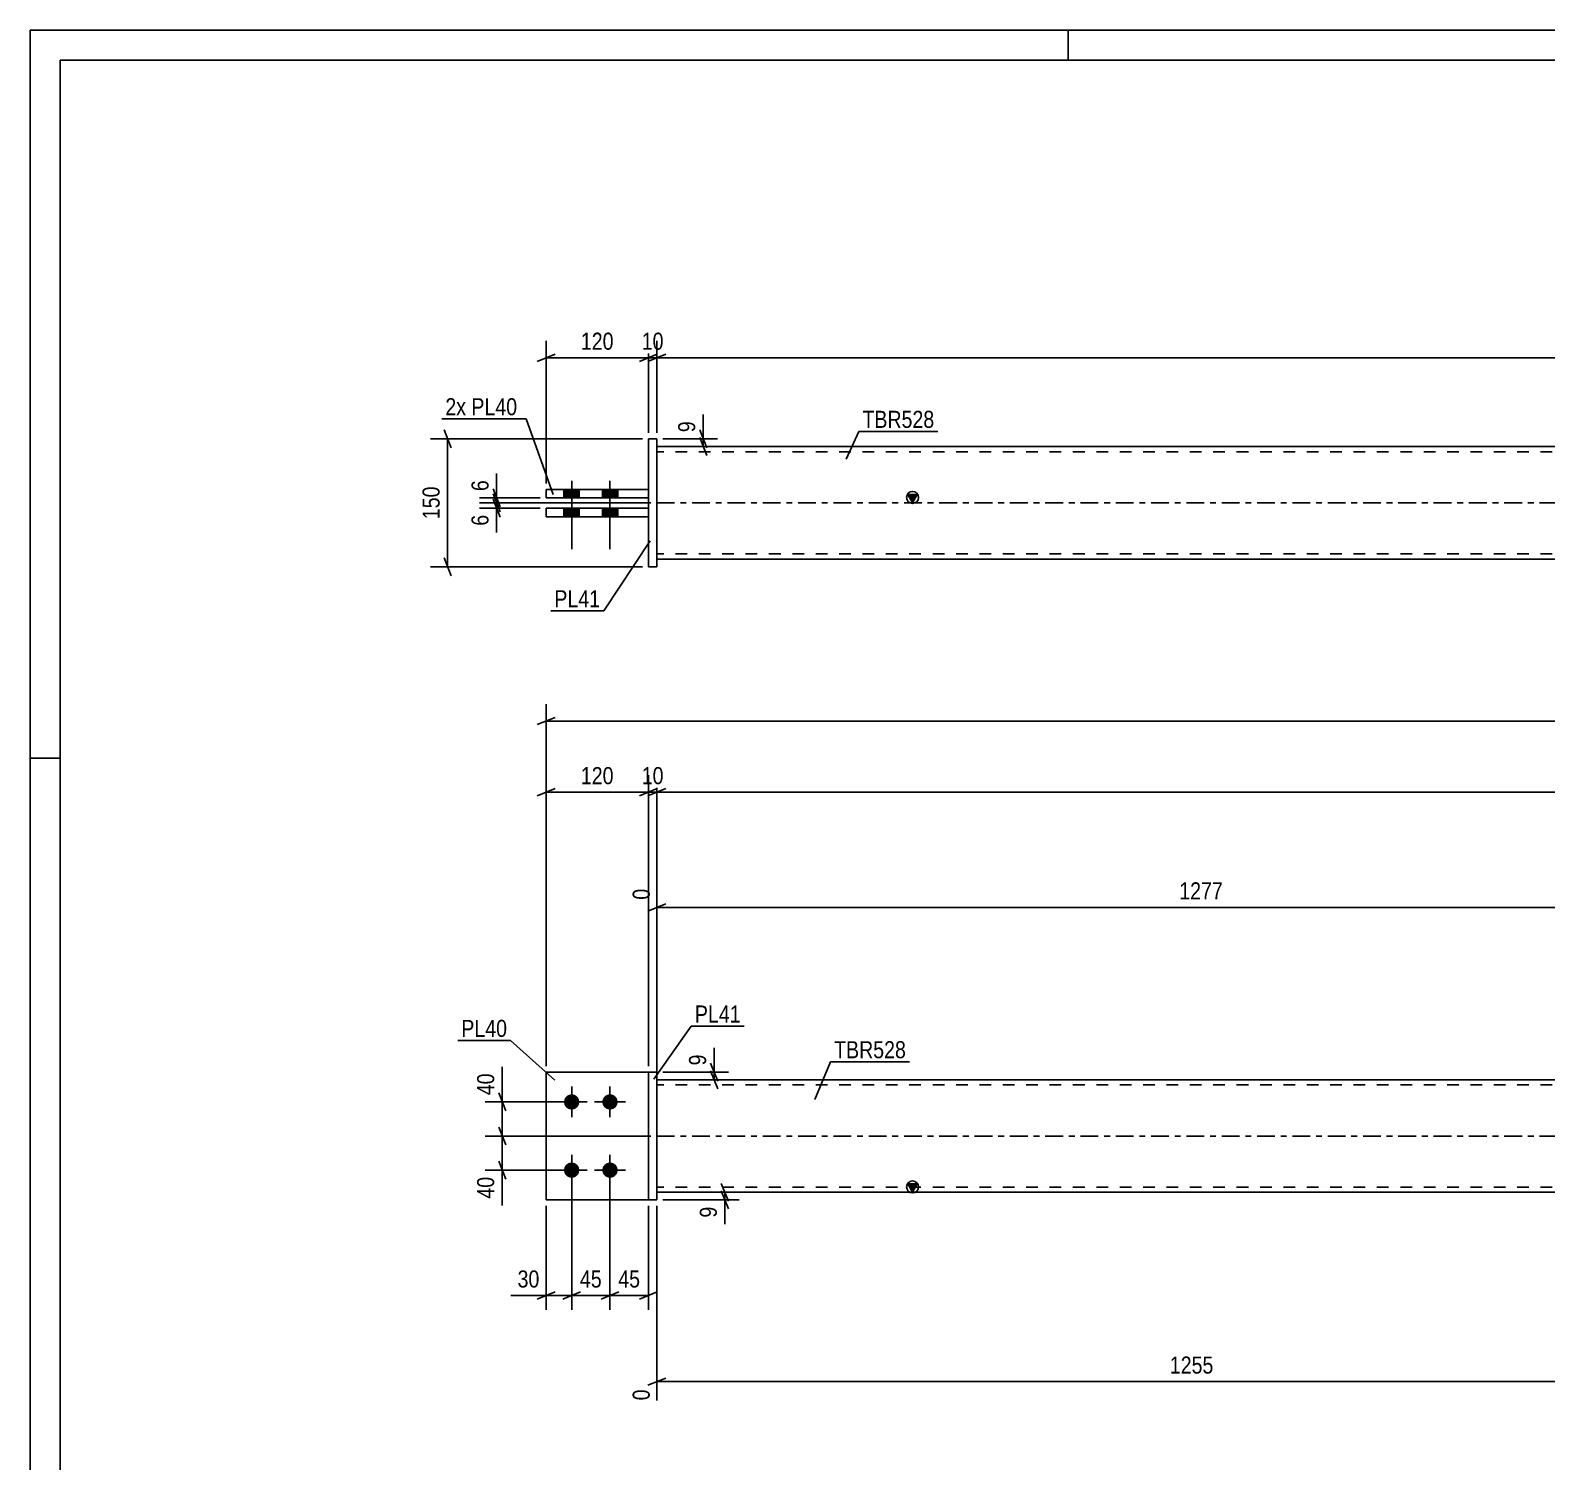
# Model space of a CAD drawing. Header units: millimetres. Extents: x 0 to 594, y 0 to 420.
# Drawn here: x 0 to 254.2, y 180.1 to 420 of the extents above; entities that cross this region are included whole.
import ezdxf

# ---------------------------------------------------------------- set-up
doc = ezdxf.new("R2010")
doc.units = ezdxf.units.MM
doc.linetypes.add('DXK_LINE_DOT2', pattern=[3.9198, 1.9599, -1.9599])
doc.linetypes.add('DXK_LINE_DOT3', pattern=[5.9187, 2.979, -0.9799, 0.9799, -0.9799])
doc.styles.add('Arial Narrow', font='ARIALN.TTF', dxfattribs={"height": 0.2})

# ---------------------------------------------------------------- blocks, each defined once
blk = doc.blocks.new('Unknown-582682883-1128')
at = {"color": 5, "linetype": 'Continuous'}
for p, q in [((594, 420), (0, 420)), ((0, 420), (0, 0)), ((174, 415), (174, 420)), ((589, 415), (5, 415)), ((5, 415), (5, 5)), ((5, 298), (0, 298))]:
    blk.add_line(p, q, dxfattribs=at)
blk = doc.blocks.new('Part-582682883-1803 - 1786')
at = {"color": 2, "linetype": 'Continuous'}
for p, q in [((86.46, 245.38), (103.6, 245.38)), ((86.46, 245.38), (86.46, 223.95)), ((103.6, 223.95), (86.46, 223.95)), ((86.46, 223.95), (86.46, 223.95))]:
    blk.add_line(p, q, dxfattribs=at)
at = {"color": 7, "linetype": 'DXK_LINE_DOT2'}
for p, q in [((86.46, 245.38), (103.6, 245.38)), ((103.6, 245.38), (103.6, 245.38)), ((103.6, 245.38), (103.6, 223.95)), ((86.46, 223.95), (103.6, 223.95))]:
    blk.add_line(p, q, dxfattribs=at)
blk = doc.blocks.new('Part-582682883-1808 - 1786')
at = {"color": 7, "linetype": 'DXK_LINE_DOT2'}
for p, q in [((86.46, 223.95), (86.46, 245.38)), ((86.46, 245.38), (103.6, 245.38)), ((103.6, 245.38), (86.46, 245.38)), ((103.6, 223.95), (103.6, 245.38)), ((86.46, 223.95), (86.46, 223.95)), ((86.46, 223.95), (103.6, 223.95)), ((86.46, 223.95), (103.6, 223.95)), ((103.6, 223.95), (103.6, 223.95))]:
    blk.add_line(p, q, dxfattribs=at)
blk = doc.blocks.new('Part-582682883-1823 - 1786')
at = {"color": 2, "linetype": 'Continuous'}
for p, q in [((103.6, 245.38), (105.03, 245.38)), ((103.6, 245.38), (103.6, 223.95)), ((105.03, 245.38), (105.03, 245.38)), ((105.03, 245.38), (105.03, 223.95)), ((103.6, 223.95), (105.03, 223.95))]:
    blk.add_line(p, q, dxfattribs=at)
at = {"color": 7, "linetype": 'DXK_LINE_DOT2'}
for p, q in [((103.6, 245.38), (105.03, 245.38)), ((103.6, 223.95), (105.03, 223.95))]:
    blk.add_line(p, q, dxfattribs=at)
blk = doc.blocks.new('Bolt-582682883-1829 - 1786')
at = {"linetype": 'Continuous'}
for points in [[(90.75, 241.66), (91.01, 241.63), (91.27, 241.55), (91.5, 241.42), (91.7, 241.24), (91.86, 241.02), (91.97, 240.77), (92.02, 240.51), (92.02, 240.24), (91.97, 239.98), (91.86, 239.73), (91.7, 239.52), (91.5, 239.34), (91.27, 239.2), (91.01, 239.12), (90.75, 239.09), (90.48, 239.12), (90.22, 239.2), (89.99, 239.34), (89.79, 239.52), (89.63, 239.73), (89.52, 239.98), (89.47, 240.24), (89.47, 240.51), (89.52, 240.77), (89.63, 241.02), (89.79, 241.24), (89.99, 241.42), (90.22, 241.55), (90.48, 241.63)], [(97.17, 241.66), (97.44, 241.63), (97.7, 241.55), (97.93, 241.42), (98.13, 241.24), (98.29, 241.02), (98.4, 240.77), (98.45, 240.51), (98.45, 240.24), (98.4, 239.98), (98.29, 239.73), (98.13, 239.52), (97.93, 239.34), (97.7, 239.2), (97.44, 239.12), (97.17, 239.09), (96.91, 239.12), (96.65, 239.2), (96.42, 239.34), (96.22, 239.52), (96.06, 239.73), (95.95, 239.98), (95.89, 240.24), (95.89, 240.51), (95.95, 240.77), (96.06, 241.02), (96.22, 241.24), (96.42, 241.42), (96.65, 241.55), (96.91, 241.63)], [(90.75, 230.23), (91.01, 230.2), (91.27, 230.12), (91.5, 229.99), (91.7, 229.81), (91.86, 229.59), (91.97, 229.34), (92.02, 229.08), (92.02, 228.81), (91.97, 228.55), (91.86, 228.3), (91.7, 228.09), (91.5, 227.91), (91.27, 227.77), (91.01, 227.69), (90.75, 227.66), (90.48, 227.69), (90.22, 227.77), (89.99, 227.91), (89.79, 228.09), (89.63, 228.3), (89.52, 228.55), (89.47, 228.81), (89.47, 229.08), (89.52, 229.34), (89.63, 229.59), (89.79, 229.81), (89.99, 229.99), (90.22, 230.12), (90.48, 230.2)], [(97.17, 230.23), (97.44, 230.2), (97.7, 230.12), (97.93, 229.99), (98.13, 229.81), (98.29, 229.59), (98.4, 229.34), (98.45, 229.08), (98.45, 228.81), (98.4, 228.55), (98.29, 228.3), (98.13, 228.09), (97.93, 227.91), (97.7, 227.77), (97.44, 227.69), (97.17, 227.66), (96.91, 227.69), (96.65, 227.77), (96.42, 227.91), (96.22, 228.09), (96.06, 228.3), (95.95, 228.55), (95.89, 228.81), (95.89, 229.08), (95.95, 229.34), (96.06, 229.59), (96.22, 229.81), (96.42, 229.99), (96.65, 230.12), (96.91, 230.2)]]:
    blk.add_hatch(color=1, dxfattribs=at).paths.add_polyline_path(points)
at = {"color": 1, "linetype": 'Continuous'}
for p, q in [((90.75, 237.8), (90.75, 242.95)), ((97.17, 237.8), (97.17, 242.95)), ((93.32, 240.38), (88.17, 240.38)), ((99.75, 240.38), (94.6, 240.38)), ((90.75, 226.38), (90.75, 231.52)), ((97.17, 226.38), (97.17, 231.52)), ((93.32, 228.95), (88.17, 228.95)), ((99.75, 228.95), (94.6, 228.95))]:
    blk.add_line(p, q, dxfattribs=at)
blk = doc.blocks.new('Part-582682883-1841 - 1786')
at = {"linetype": 'Continuous'}
blk.add_hatch(color=2, dxfattribs=at).paths.add_polyline_path([(147.89, 225.23), (147.09, 226.63), (148.69, 226.63)])
at = {"color": 2, "linetype": 'Continuous'}
for p, q in [((455.05, 244.09), (105.03, 244.09)), ((147.89, 225.23), (147.09, 226.63)), ((147.09, 226.63), (148.69, 226.63)), ((148.69, 226.63), (147.89, 225.23)), ((455.05, 225.23), (105.03, 225.23))]:
    blk.add_line(p, q, dxfattribs=at)
at = {"color": 7, "linetype": 'DXK_LINE_DOT2'}
for p, q in [((105.03, 244.09), (105.03, 225.23)), ((455.05, 243.23), (105.03, 243.23)), ((455.05, 226.09), (105.03, 226.09))]:
    blk.add_line(p, q, dxfattribs=at)
at = {"color": 7, "linetype": 'DXK_LINE_DOT3'}
blk.add_line((105.03, 234.66), (455.05, 234.66), dxfattribs=at)
at = {"color": 2, "linetype": 'Continuous'}
blk.add_circle((147.89, 226.13), 1, dxfattribs=at)
blk = doc.blocks.new('Part-582682883-2197 - 2175')
at = {"color": 2, "linetype": 'Continuous'}
for p, q in [((86.46, 341.63), (86.46, 343.06)), ((86.46, 343.06), (103.6, 343.06)), ((86.46, 341.63), (86.46, 341.63)), ((86.46, 341.63), (103.6, 341.63)), ((103.6, 341.63), (103.6, 343.06)), ((103.6, 341.63), (103.6, 341.63))]:
    blk.add_line(p, q, dxfattribs=at)
at = {"color": 7, "linetype": 'DXK_LINE_DOT2'}
for p, q in [((86.46, 343.06), (86.46, 343.06)), ((86.46, 343.06), (103.6, 343.06)), ((86.46, 341.63), (103.6, 341.63)), ((103.6, 343.06), (103.6, 343.06))]:
    blk.add_line(p, q, dxfattribs=at)
blk = doc.blocks.new('Bolt-582682883-2182 - 2175')
at = {"linetype": 'Continuous'}
for points in [[(89.46, 341.63), (92.03, 341.63), (92.03, 343.06), (89.46, 343.06)], [(89.46, 341.63), (92.03, 341.63), (92.03, 343.06), (89.46, 343.06)], [(95.89, 341.63), (98.46, 341.63), (98.46, 343.06), (95.89, 343.06)], [(95.89, 341.63), (98.46, 341.63), (98.46, 343.06), (95.89, 343.06)], [(89.46, 338.48), (92.03, 338.48), (92.03, 339.91), (89.46, 339.91)], [(89.46, 338.48), (92.03, 338.48), (92.03, 339.91), (89.46, 339.91)], [(95.89, 338.48), (98.46, 338.48), (98.46, 339.91), (95.89, 339.91)], [(95.89, 338.48), (98.46, 338.48), (98.46, 339.91), (95.89, 339.91)]]:
    blk.add_hatch(color=1, dxfattribs=at).paths.add_polyline_path(points)
at = {"color": 1, "linetype": 'Continuous'}
for p, q in [((90.75, 344.49), (90.75, 333.06)), ((90.75, 344.49), (90.75, 333.06)), ((97.17, 344.49), (97.17, 333.06)), ((97.17, 344.49), (97.17, 333.06)), ((89.46, 343.06), (89.46, 341.63)), ((89.46, 343.06), (89.46, 341.63)), ((92.03, 343.06), (92.03, 341.63)), ((92.03, 343.06), (92.03, 341.63)), ((95.89, 343.06), (95.89, 341.63)), ((95.89, 343.06), (95.89, 341.63)), ((98.46, 343.06), (98.46, 341.63)), ((98.46, 343.06), (98.46, 341.63)), ((89.46, 339.91), (89.46, 338.48)), ((89.46, 339.91), (89.46, 338.48)), ((92.03, 339.91), (92.03, 338.48)), ((92.03, 339.91), (92.03, 338.48)), ((95.89, 339.91), (95.89, 338.48)), ((95.89, 339.91), (95.89, 338.48)), ((98.46, 339.91), (98.46, 338.48)), ((98.46, 339.91), (98.46, 338.48))]:
    blk.add_line(p, q, dxfattribs=at)
blk = doc.blocks.new('Part-582682883-2192 - 2175')
at = {"color": 2, "linetype": 'Continuous'}
for p, q in [((103.6, 351.51), (105.03, 351.51)), ((103.6, 351.51), (103.6, 330.08)), ((105.03, 351.51), (105.03, 351.51)), ((105.03, 351.51), (105.03, 330.08)), ((105.03, 330.08), (103.6, 330.08)), ((103.6, 330.08), (103.6, 330.08))]:
    blk.add_line(p, q, dxfattribs=at)
at = {"color": 7, "linetype": 'DXK_LINE_DOT2'}
for p, q in [((105.03, 351.51), (103.6, 351.51)), ((105.03, 351.51), (105.03, 351.51)), ((103.6, 330.08), (105.03, 330.08))]:
    blk.add_line(p, q, dxfattribs=at)
blk = doc.blocks.new('Part-582682883-2202 - 2175')
at = {"linetype": 'Continuous'}
blk.add_hatch(color=2, dxfattribs=at).paths.add_polyline_path([(147.89, 340.8), (147.09, 342.2), (148.69, 342.2)])
at = {"color": 2, "linetype": 'Continuous'}
for p, q in [((455.05, 350.23), (105.03, 350.23)), ((147.89, 340.8), (147.09, 342.2)), ((147.09, 342.2), (148.69, 342.2)), ((148.69, 342.2), (147.89, 340.8)), ((105.03, 331.37), (455.05, 331.37))]:
    blk.add_line(p, q, dxfattribs=at)
at = {"color": 7, "linetype": 'DXK_LINE_DOT2'}
for p, q in [((105.03, 331.37), (105.03, 350.23)), ((455.05, 349.37), (105.03, 349.37)), ((455.05, 332.23), (105.03, 332.23))]:
    blk.add_line(p, q, dxfattribs=at)
at = {"color": 7, "linetype": 'DXK_LINE_DOT3'}
blk.add_line((105.03, 340.8), (455.05, 340.8), dxfattribs=at)
at = {"color": 2, "linetype": 'Continuous'}
blk.add_circle((147.89, 341.7), 1, dxfattribs=at)
blk = doc.blocks.new('Part-582682883-2210 - 2175')
at = {"color": 2, "linetype": 'Continuous'}
for p, q in [((86.46, 339.91), (103.6, 339.91)), ((86.46, 338.48), (86.46, 339.91)), ((86.46, 338.48), (103.6, 338.48)), ((86.46, 338.48), (86.46, 338.48)), ((103.6, 339.91), (103.6, 338.48))]:
    blk.add_line(p, q, dxfattribs=at)
at = {"color": 7, "linetype": 'DXK_LINE_DOT2'}
for p, q in [((86.46, 339.91), (103.6, 339.91)), ((103.6, 338.48), (86.46, 338.48))]:
    blk.add_line(p, q, dxfattribs=at)
blk = doc.blocks.new('StraightDimension-582682883-1978 - 1786')
at = {"color": 7, "linetype": 'Continuous'}
for p, q in [((104.03, 234.66), (76.26, 234.66)), ((78.51, 236.16), (79.71, 233.16)), ((79.11, 228.95), (79.11, 234.66)), ((89.75, 228.95), (76.26, 228.95)), ((79.71, 227.45), (78.51, 230.45))]:
    blk.add_line(p, q, dxfattribs=at)
at = {"color": 0}
blk.add_wipeout([(78.36, 228.42), (74.16, 228.42), (74.16, 223.57), (78.36, 223.57)], dxfattribs=at)
at = {"color": 7, "linetype": 'Continuous'}
blk.add_line((79.11, 228.95), (79.11, 223.04), dxfattribs=at)
blk.add_line((79.11, 228.95), (79.11, 223.04), dxfattribs=at)
at = {"color": 3, "style": 'Arial Narrow'}
blk.add_text('40', height=2.863, rotation=90.0002, dxfattribs=at).set_placement((77.76, 224.17))
blk = doc.blocks.new('StraightDimension-582682883-4566 - 1786')
at = {"color": 7, "linetype": 'Continuous'}
for p, q in [((86.46, 246.38), (86.46, 307.07)), ((87.96, 304.82), (84.96, 303.62)), ((86.46, 304.22), (473.63, 304.22))]:
    blk.add_line(p, q, dxfattribs=at)
blk = doc.blocks.new('StraightDimension-582682883-5457 - 1786')
at = {"color": 7, "linetype": 'Continuous'}
for p, q in [((105.03, 246.38), (105.03, 295.14)), ((106.53, 292.89), (103.53, 291.69)), ((105.03, 292.29), (455.05, 292.29))]:
    blk.add_line(p, q, dxfattribs=at)
blk = doc.blocks.new('StraightDimension-582682883-2064 - 1786')
at = {"color": 7, "linetype": 'Continuous'}
for p, q in [((90.75, 227.95), (90.75, 205.52)), ((97.17, 227.95), (97.17, 205.52)), ((89.25, 207.32), (92.25, 208.52)), ((98.67, 208.52), (95.67, 207.32)), ((90.75, 207.92), (97.17, 207.92))]:
    blk.add_line(p, q, dxfattribs=at)
at = {"color": 0}
blk.add_wipeout([(96.39, 208.67), (96.39, 212.87), (91.53, 212.87), (91.53, 208.67)], dxfattribs=at)
at = {"color": 3, "style": 'Arial Narrow'}
blk.add_text('45', height=2.863, dxfattribs=at).set_placement((92.13, 209.27))
blk = doc.blocks.new('StraightDimension-582682883-1965 - 1786')
at = {"color": 7, "linetype": 'Continuous'}
for p, q in [((78.51, 241.88), (79.71, 238.88)), ((89.75, 240.38), (76.26, 240.38)), ((79.11, 234.66), (79.11, 240.38)), ((104.03, 234.66), (76.26, 234.66)), ((79.71, 233.16), (78.51, 236.16))]:
    blk.add_line(p, q, dxfattribs=at)
at = {"color": 0}
blk.add_wipeout([(78.36, 245.76), (74.16, 245.76), (74.16, 240.9), (78.36, 240.9)], dxfattribs=at)
at = {"color": 7, "linetype": 'Continuous'}
blk.add_line((79.11, 240.38), (79.11, 246.28), dxfattribs=at)
blk.add_line((79.11, 240.38), (79.11, 246.28), dxfattribs=at)
at = {"color": 3, "style": 'Arial Narrow'}
blk.add_text('40', height=2.863, rotation=90.0002, dxfattribs=at).set_placement((77.76, 241.5))
blk = doc.blocks.new('StraightDimension-582682883-1992 - 1786')
at = {"color": 7, "linetype": 'Continuous'}
for p, q in [((114.03, 246.88), (115.23, 243.88)), ((106.03, 245.38), (117.03, 245.38)), ((106.03, 244.09), (117.03, 244.09)), ((115.23, 242.59), (114.03, 245.59)), ((114.63, 244.09), (114.63, 245.38))]:
    blk.add_line(p, q, dxfattribs=at)
at = {"color": 0}
blk.add_wipeout([(113.88, 248.93), (109.68, 248.93), (109.68, 245.9), (113.88, 245.9)], dxfattribs=at)
at = {"color": 7, "linetype": 'Continuous'}
blk.add_line((114.63, 245.38), (114.63, 249.45), dxfattribs=at)
blk.add_line((114.63, 245.38), (114.63, 249.45), dxfattribs=at)
at = {"color": 3, "style": 'Arial Narrow'}
blk.add_text('9', height=2.86, rotation=90.0002, dxfattribs=at).set_placement((113.28, 246.5))
blk = doc.blocks.new('StraightDimension-582682883-2001 - 1786')
at = {"color": 7, "linetype": 'Continuous'}
for p, q in [((115.83, 226.73), (117.03, 223.73)), ((106.03, 225.23), (118.83, 225.23)), ((106.03, 223.95), (118.83, 223.95)), ((117.03, 222.45), (115.83, 225.45)), ((116.43, 223.95), (116.43, 225.23))]:
    blk.add_line(p, q, dxfattribs=at)
at = {"color": 0}
blk.add_wipeout([(115.68, 223.42), (111.48, 223.42), (111.48, 220.39), (115.68, 220.39)], dxfattribs=at)
at = {"color": 7, "linetype": 'Continuous'}
blk.add_line((116.43, 223.95), (116.43, 219.87), dxfattribs=at)
blk.add_line((116.43, 223.95), (116.43, 219.87), dxfattribs=at)
at = {"color": 3, "style": 'Arial Narrow'}
blk.add_text('9', height=2.86, rotation=90.0002, dxfattribs=at).set_placement((115.08, 220.99))
blk = doc.blocks.new('StraightDimension-582682883-2054 - 1786')
at = {"color": 7, "linetype": 'Continuous'}
for p, q in [((90.75, 227.95), (90.75, 205.52)), ((86.46, 222.95), (86.46, 205.52)), ((84.96, 207.32), (87.96, 208.52)), ((92.25, 208.52), (89.25, 207.32)), ((86.46, 207.92), (90.75, 207.92))]:
    blk.add_line(p, q, dxfattribs=at)
at = {"color": 0}
blk.add_wipeout([(85.93, 208.67), (85.93, 212.87), (81.08, 212.87), (81.08, 208.67)], dxfattribs=at)
at = {"color": 7, "linetype": 'Continuous'}
blk.add_line((86.46, 207.92), (80.55, 207.92), dxfattribs=at)
blk.add_line((86.46, 207.92), (80.55, 207.92), dxfattribs=at)
at = {"color": 3, "style": 'Arial Narrow'}
blk.add_text('30', height=2.863, dxfattribs=at).set_placement((81.68, 209.27))
blk = doc.blocks.new('StraightDimension-582682883-2071 - 1786')
at = {"color": 7, "linetype": 'Continuous'}
for p, q in [((97.17, 227.95), (97.17, 205.52)), ((103.6, 222.95), (103.6, 205.52)), ((95.67, 207.32), (98.67, 208.52)), ((105.1, 208.52), (102.1, 207.32)), ((97.17, 207.92), (103.6, 207.92))]:
    blk.add_line(p, q, dxfattribs=at)
at = {"color": 0}
blk.add_wipeout([(102.82, 208.67), (102.82, 212.87), (97.96, 212.87), (97.96, 208.67)], dxfattribs=at)
at = {"color": 3, "style": 'Arial Narrow'}
blk.add_text('45', height=2.863, dxfattribs=at).set_placement((98.56, 209.27))
blk = doc.blocks.new('StraightDimension-582682883-5280 - 1786')
at = {"color": 7, "linetype": 'Continuous'}
for p, q in [((287.48, 245.09), (287.48, 281.6)), ((105.03, 245.09), (105.03, 276.11)), ((106.53, 273.58), (103.53, 272.38)), ((105.03, 272.98), (287.48, 272.98)), ((285.98, 272.38), (288.98, 273.58))]:
    blk.add_line(p, q, dxfattribs=at)
at = {"color": 0, "linetype": 'Continuous'}
for points in [[(286.88, 282.2), (282.68, 282.2), (282.68, 273.68), (286.88, 273.68)], [(104.43, 276.71), (100.23, 276.71), (100.23, 273.68), (104.43, 273.68)]]:
    blk.add_wipeout(points, dxfattribs=at)
at = {"color": 0}
blk.add_wipeout([(200.51, 273.73), (200.51, 277.93), (192, 277.93), (192, 273.73)], dxfattribs=at)
at = {"color": 3, "linetype": 'Continuous', "style": 'Arial Narrow'}
for s, height, p in [('1277', 2.863, (286.28, 274.28)), ('0', 2.86, (103.83, 274.28))]:
    blk.add_text(s, height=height, rotation=90.0002, dxfattribs=at).set_placement(p)
at = {"color": 3, "style": 'Arial Narrow'}
blk.add_text('1277', height=2.863, dxfattribs=at).set_placement((192.6, 274.33))
blk = doc.blocks.new('StraightDimension-582682883-5458 - 1786')
at = {"color": 7, "linetype": 'Continuous'}
for p, q in [((103.6, 246.38), (103.6, 295.14)), ((105.03, 246.38), (105.03, 295.14)), ((102.1, 291.69), (105.1, 292.89)), ((106.53, 292.89), (103.53, 291.69)), ((103.6, 292.29), (105.03, 292.29))]:
    blk.add_line(p, q, dxfattribs=at)
at = {"color": 0}
blk.add_wipeout([(106.74, 293.04), (106.74, 297.24), (101.89, 297.24), (101.89, 293.04)], dxfattribs=at)
at = {"color": 3, "style": 'Arial Narrow'}
blk.add_text('10', height=2.863, dxfattribs=at).set_placement((102.49, 293.64))
blk = doc.blocks.new('StraightDimension-582682883-5459 - 1786')
at = {"color": 7, "linetype": 'Continuous'}
for p, q in [((86.46, 246.38), (86.46, 295.14)), ((103.6, 246.38), (103.6, 295.14)), ((87.96, 292.89), (84.96, 291.69)), ((102.1, 291.69), (105.1, 292.89)), ((86.46, 292.29), (103.6, 292.29))]:
    blk.add_line(p, q, dxfattribs=at)
at = {"color": 0}
blk.add_wipeout([(98.37, 293.04), (98.37, 297.24), (91.69, 297.24), (91.69, 293.04)], dxfattribs=at)
at = {"color": 3, "style": 'Arial Narrow'}
blk.add_text('120', height=2.863, dxfattribs=at).set_placement((92.29, 293.64))
blk = doc.blocks.new('StraightDimension-582682883-6153 - 1786')
at = {"color": 7, "linetype": 'Continuous'}
for p, q in [((284.31, 224.23), (284.31, 184.88)), ((105.03, 222.95), (105.03, 190.36)), ((106.53, 194.09), (103.53, 192.89)), ((105.03, 193.49), (284.31, 193.49)), ((282.81, 192.89), (285.81, 194.09))]:
    blk.add_line(p, q, dxfattribs=at)
at = {"color": 0}
blk.add_wipeout([(198.93, 194.24), (198.93, 198.44), (190.42, 198.44), (190.42, 194.24)], dxfattribs=at)
at = {"color": 0, "linetype": 'Continuous'}
for points in [[(104.43, 192.79), (100.23, 192.79), (100.23, 189.76), (104.43, 189.76)], [(283.71, 192.79), (279.51, 192.79), (279.51, 184.28), (283.71, 184.28)]]:
    blk.add_wipeout(points, dxfattribs=at)
at = {"color": 3, "style": 'Arial Narrow'}
blk.add_text('1255', height=2.863, dxfattribs=at).set_placement((191.02, 194.84))
at = {"color": 3, "linetype": 'Continuous', "style": 'Arial Narrow'}
for s, height, p in [('0', 2.86, (103.83, 190.36)), ('1255', 2.863, (283.11, 184.88))]:
    blk.add_text(s, height=height, rotation=90.0002, dxfattribs=at).set_placement(p)
blk = doc.blocks.new('StraightDimension-582682883-6018 - 2175')
at = {"color": 7, "linetype": 'Continuous'}
for p, q in [((86.46, 344.06), (86.46, 367.96)), ((103.6, 352.51), (103.6, 367.96)), ((87.96, 365.71), (84.96, 364.51)), ((86.46, 365.11), (103.6, 365.11)), ((102.1, 364.51), (105.1, 365.71))]:
    blk.add_line(p, q, dxfattribs=at)
at = {"color": 0}
blk.add_wipeout([(98.37, 365.86), (98.37, 370.06), (91.69, 370.06), (91.69, 365.86)], dxfattribs=at)
at = {"color": 3, "style": 'Arial Narrow'}
blk.add_text('120', height=2.863, dxfattribs=at).set_placement((92.29, 366.46))
blk = doc.blocks.new('StraightDimension-582682883-6017 - 2175')
at = {"color": 7, "linetype": 'Continuous'}
for p, q in [((103.6, 352.51), (103.6, 367.96)), ((105.03, 352.51), (105.03, 367.96)), ((102.1, 364.51), (105.1, 365.71)), ((106.53, 365.71), (103.53, 364.51)), ((103.6, 365.11), (105.03, 365.11))]:
    blk.add_line(p, q, dxfattribs=at)
at = {"color": 0}
blk.add_wipeout([(106.74, 365.86), (106.74, 370.06), (101.89, 370.06), (101.89, 365.86)], dxfattribs=at)
at = {"color": 3, "style": 'Arial Narrow'}
blk.add_text('10', height=2.863, dxfattribs=at).set_placement((102.49, 366.46))
blk = doc.blocks.new('StraightDimension-582682883-2212 - 2175')
at = {"color": 7, "linetype": 'Continuous'}
for p, q in [((106.03, 351.51), (115.21, 351.51)), ((112.21, 353.01), (113.41, 350.01)), ((113.41, 348.73), (112.21, 351.73)), ((112.81, 350.23), (112.81, 351.51)), ((106.03, 350.23), (115.21, 350.23))]:
    blk.add_line(p, q, dxfattribs=at)
at = {"color": 0}
blk.add_wipeout([(112.06, 355.07), (107.86, 355.07), (107.86, 352.04), (112.06, 352.04)], dxfattribs=at)
at = {"color": 7, "linetype": 'Continuous'}
blk.add_line((112.81, 351.51), (112.81, 355.59), dxfattribs=at)
blk.add_line((112.81, 351.51), (112.81, 355.59), dxfattribs=at)
at = {"color": 3, "style": 'Arial Narrow'}
blk.add_text('9', height=2.86, rotation=90.0002, dxfattribs=at).set_placement((111.46, 352.64))
blk = doc.blocks.new('StraightDimension-582682883-2287 - 2175')
at = {"color": 7, "linetype": 'Continuous'}
for p, q in [((102.6, 351.51), (67.11, 351.51)), ((70.56, 350.01), (69.36, 353.01)), ((69.96, 330.08), (69.96, 351.51)), ((69.36, 331.58), (70.56, 328.58)), ((102.6, 330.08), (67.11, 330.08))]:
    blk.add_line(p, q, dxfattribs=at)
at = {"color": 0}
blk.add_wipeout([(69.21, 344.14), (65.01, 344.14), (65.01, 337.46), (69.21, 337.46)], dxfattribs=at)
at = {"color": 3, "style": 'Arial Narrow'}
blk.add_text('150', height=2.863, rotation=90.0002, dxfattribs=at).set_placement((68.61, 338.06))
blk = doc.blocks.new('StraightDimension-582682883-2298 - 2175')
at = {"color": 7, "linetype": 'Continuous'}
for p, q in [((85.46, 341.63), (75.31, 341.63)), ((104.03, 340.8), (75.31, 340.8)), ((77.56, 343.13), (78.76, 340.13)), ((78.76, 339.3), (77.56, 342.3)), ((78.16, 340.8), (78.16, 341.63))]:
    blk.add_line(p, q, dxfattribs=at)
at = {"color": 0}
blk.add_wipeout([(77.41, 345.18), (73.21, 345.18), (73.21, 342.16), (77.41, 342.16)], dxfattribs=at)
at = {"color": 7, "linetype": 'Continuous'}
blk.add_line((78.16, 341.63), (78.16, 345.71), dxfattribs=at)
blk.add_line((78.16, 341.63), (78.16, 345.71), dxfattribs=at)
at = {"color": 3, "style": 'Arial Narrow'}
blk.add_text('6', height=2.86, rotation=90.0002, dxfattribs=at).set_placement((76.81, 342.76))
blk = doc.blocks.new('StraightDimension-582682883-2314 - 2175')
at = {"color": 7, "linetype": 'Continuous'}
for p, q in [((104.03, 340.8), (75.31, 340.8)), ((77.56, 342.3), (78.76, 339.3)), ((78.76, 338.41), (77.56, 341.41)), ((78.16, 339.91), (78.16, 340.8)), ((85.46, 339.91), (75.31, 339.91))]:
    blk.add_line(p, q, dxfattribs=at)
at = {"color": 0}
blk.add_wipeout([(77.41, 339.39), (73.21, 339.39), (73.21, 336.36), (77.41, 336.36)], dxfattribs=at)
at = {"color": 7, "linetype": 'Continuous'}
blk.add_line((78.16, 339.91), (78.16, 335.83), dxfattribs=at)
blk.add_line((78.16, 339.91), (78.16, 335.83), dxfattribs=at)
at = {"color": 3, "style": 'Arial Narrow'}
blk.add_text('6', height=2.86, rotation=90.0002, dxfattribs=at).set_placement((76.81, 336.96))
blk = doc.blocks.new('StraightDimension-582682883-6016 - 2175')
at = {"color": 7, "linetype": 'Continuous'}
for p, q in [((105.03, 352.51), (105.03, 367.96)), ((106.53, 365.71), (103.53, 364.51)), ((105.03, 365.11), (455.05, 365.11))]:
    blk.add_line(p, q, dxfattribs=at)
blk = doc.blocks.new('MarkSet-582682883-2162 - 1786')
at = {"color": 0}
blk.add_wipeout([(79.92, 251.27), (79.92, 254.27), (72.25, 254.27), (72.25, 251.27)], dxfattribs=at)
blk.add_wipeout([(79.92, 251.27), (79.92, 254.27), (72.25, 254.27), (72.25, 251.27)], dxfattribs=at)
at = {"color": 30, "linetype": 'Continuous'}
for p in [(71.65, 250.67), (87.94, 244.03)]:
    blk.add_line(p, (80.52, 250.67), dxfattribs=at)
at = {"color": 3, "style": 'Arial Narrow'}
blk.add_text('PL40', height=2.863, dxfattribs=at).set_placement((72.25, 251.27))
blk = doc.blocks.new('Mark-582682883-1819 - 1786')
at = {"color": 0}
blk.add_wipeout([(119.08, 253.68), (119.08, 256.68), (111.4, 256.68), (111.4, 253.68)], dxfattribs=at)
blk.add_wipeout([(119.08, 253.68), (119.08, 256.68), (111.4, 256.68), (111.4, 253.68)], dxfattribs=at)
at = {"color": 30, "linetype": 'Continuous'}
for p, q in [((104.52, 244.22), (110.8, 253.08)), ((110.8, 253.08), (119.68, 253.08))]:
    blk.add_line(p, q, dxfattribs=at)
at = {"color": 3, "style": 'Arial Narrow'}
blk.add_text('PL41', height=2.863, dxfattribs=at).set_placement((111.4, 253.68))
blk = doc.blocks.new('Mark-582682883-1837 - 1786')
at = {"color": 0}
blk.add_wipeout([(146.79, 247.7), (146.79, 250.7), (134.74, 250.7), (134.74, 247.7)], dxfattribs=at)
blk.add_wipeout([(146.79, 247.7), (146.79, 250.7), (134.74, 250.7), (134.74, 247.7)], dxfattribs=at)
at = {"color": 30, "linetype": 'Continuous'}
for p, q in [((131.53, 240.76), (134.14, 247.1)), ((134.14, 247.1), (147.39, 247.1))]:
    blk.add_line(p, q, dxfattribs=at)
at = {"color": 3, "style": 'Arial Narrow'}
blk.add_text('TBR528', height=2.863, dxfattribs=at).set_placement((134.74, 247.7))
blk = doc.blocks.new('Mark-582682883-2188 - 2175')
at = {"color": 0}
blk.add_wipeout([(95.52, 323.29), (95.52, 326.29), (87.85, 326.29), (87.85, 323.29)], dxfattribs=at)
blk.add_wipeout([(95.52, 323.29), (95.52, 326.29), (87.85, 326.29), (87.85, 323.29)], dxfattribs=at)
at = {"color": 30, "linetype": 'Continuous'}
for p in [(103.93, 334.41), (87.25, 322.69)]:
    blk.add_line(p, (96.12, 322.69), dxfattribs=at)
at = {"color": 3, "style": 'Arial Narrow'}
blk.add_text('PL41', height=2.863, dxfattribs=at).set_placement((87.85, 323.29))
blk = doc.blocks.new('Mark-582682883-2198 - 2175')
at = {"color": 0}
blk.add_wipeout([(151.54, 353.36), (151.54, 356.36), (139.49, 356.36), (139.49, 353.36)], dxfattribs=at)
blk.add_wipeout([(151.54, 353.36), (151.54, 356.36), (139.49, 356.36), (139.49, 353.36)], dxfattribs=at)
at = {"color": 30, "linetype": 'Continuous'}
for p, q in [((136.78, 348.1), (138.89, 352.76)), ((138.89, 352.76), (152.14, 352.76))]:
    blk.add_line(p, q, dxfattribs=at)
at = {"color": 3, "style": 'Arial Narrow'}
blk.add_text('TBR528', height=2.863, dxfattribs=at).set_placement((139.49, 353.36))
blk = doc.blocks.new('MarkSet-582682883-2352 - 2175')
at = {"color": 30, "linetype": 'Continuous'}
blk.add_line((87.67, 342.18), (83.12, 354.88), dxfattribs=at)
at = {"color": 0}
blk.add_wipeout([(73.04, 355.48), (73.04, 358.48), (69.57, 358.48), (69.57, 355.48)], dxfattribs=at)
blk.add_wipeout([(73.04, 355.48), (73.04, 358.48), (69.57, 358.48), (69.57, 355.48)], dxfattribs=at)
blk.add_wipeout([(81.62, 355.48), (81.62, 358.48), (73.94, 358.48), (73.94, 355.48)], dxfattribs=at)
blk.add_wipeout([(81.62, 355.48), (81.62, 358.48), (73.94, 358.48), (73.94, 355.48)], dxfattribs=at)
at = {"color": 30, "linetype": 'Continuous'}
blk.add_line((68.97, 354.88), (83.12, 354.88), dxfattribs=at)
at = {"color": 3, "style": 'Arial Narrow'}
for s, p in [('2x', (69.57, 355.48)), ('PL40', (73.94, 355.48))]:
    blk.add_text(s, height=2.863, dxfattribs=at).set_placement(p)

msp = doc.modelspace()

# ---------------------------------------------------------------- block references
for name in ['Unknown-582682883-1128', 'Part-582682883-2192 - 2175', 'Part-582682883-2202 - 2175', 'Bolt-582682883-2182 - 2175', 'Part-582682883-2197 - 2175', 'Part-582682883-2210 - 2175', 'Part-582682883-1803 - 1786', 'Part-582682883-1808 - 1786', 'Part-582682883-1823 - 1786', 'Part-582682883-1841 - 1786', 'Bolt-582682883-1829 - 1786']:
    msp.add_blockref(name, (0, 0))

# ---------------------------------------------------------------- next in the draw order: block references
for name in ['StraightDimension-582682883-6018 - 2175', 'StraightDimension-582682883-4566 - 1786', 'StraightDimension-582682883-1978 - 1786', 'StraightDimension-582682883-2001 - 1786']:
    msp.add_blockref(name, (0, 0))

# ---------------------------------------------------------------- next in the draw order: block references
for name in ['StraightDimension-582682883-6017 - 2175', 'StraightDimension-582682883-5457 - 1786', 'StraightDimension-582682883-2064 - 1786']:
    msp.add_blockref(name, (0, 0))

# ---------------------------------------------------------------- next in the draw order: block references
for name in ['StraightDimension-582682883-2212 - 2175', 'StraightDimension-582682883-2287 - 2175', 'StraightDimension-582682883-1992 - 1786', 'StraightDimension-582682883-1965 - 1786', 'StraightDimension-582682883-2054 - 1786', 'StraightDimension-582682883-2071 - 1786']:
    msp.add_blockref(name, (0, 0))

# ---------------------------------------------------------------- next in the draw order: block references
for name in ['StraightDimension-582682883-6016 - 2175', 'StraightDimension-582682883-2298 - 2175', 'Mark-582682883-2188 - 2175', 'StraightDimension-582682883-5280 - 1786', 'StraightDimension-582682883-6153 - 1786']:
    msp.add_blockref(name, (0, 0))

# ---------------------------------------------------------------- next in the draw order: block references
for name in ['Mark-582682883-2198 - 2175', 'StraightDimension-582682883-2314 - 2175', 'StraightDimension-582682883-5458 - 1786', 'Mark-582682883-1837 - 1786']:
    msp.add_blockref(name, (0, 0))

# ---------------------------------------------------------------- next in the draw order: block references
for name in ['MarkSet-582682883-2352 - 2175', 'StraightDimension-582682883-5459 - 1786']:
    msp.add_blockref(name, (0, 0))

# ---------------------------------------------------------------- next in the draw order: block references
for name in ['MarkSet-582682883-2162 - 1786', 'Mark-582682883-1819 - 1786']:
    msp.add_blockref(name, (0, 0))

doc.saveas('drawing.dxf')
